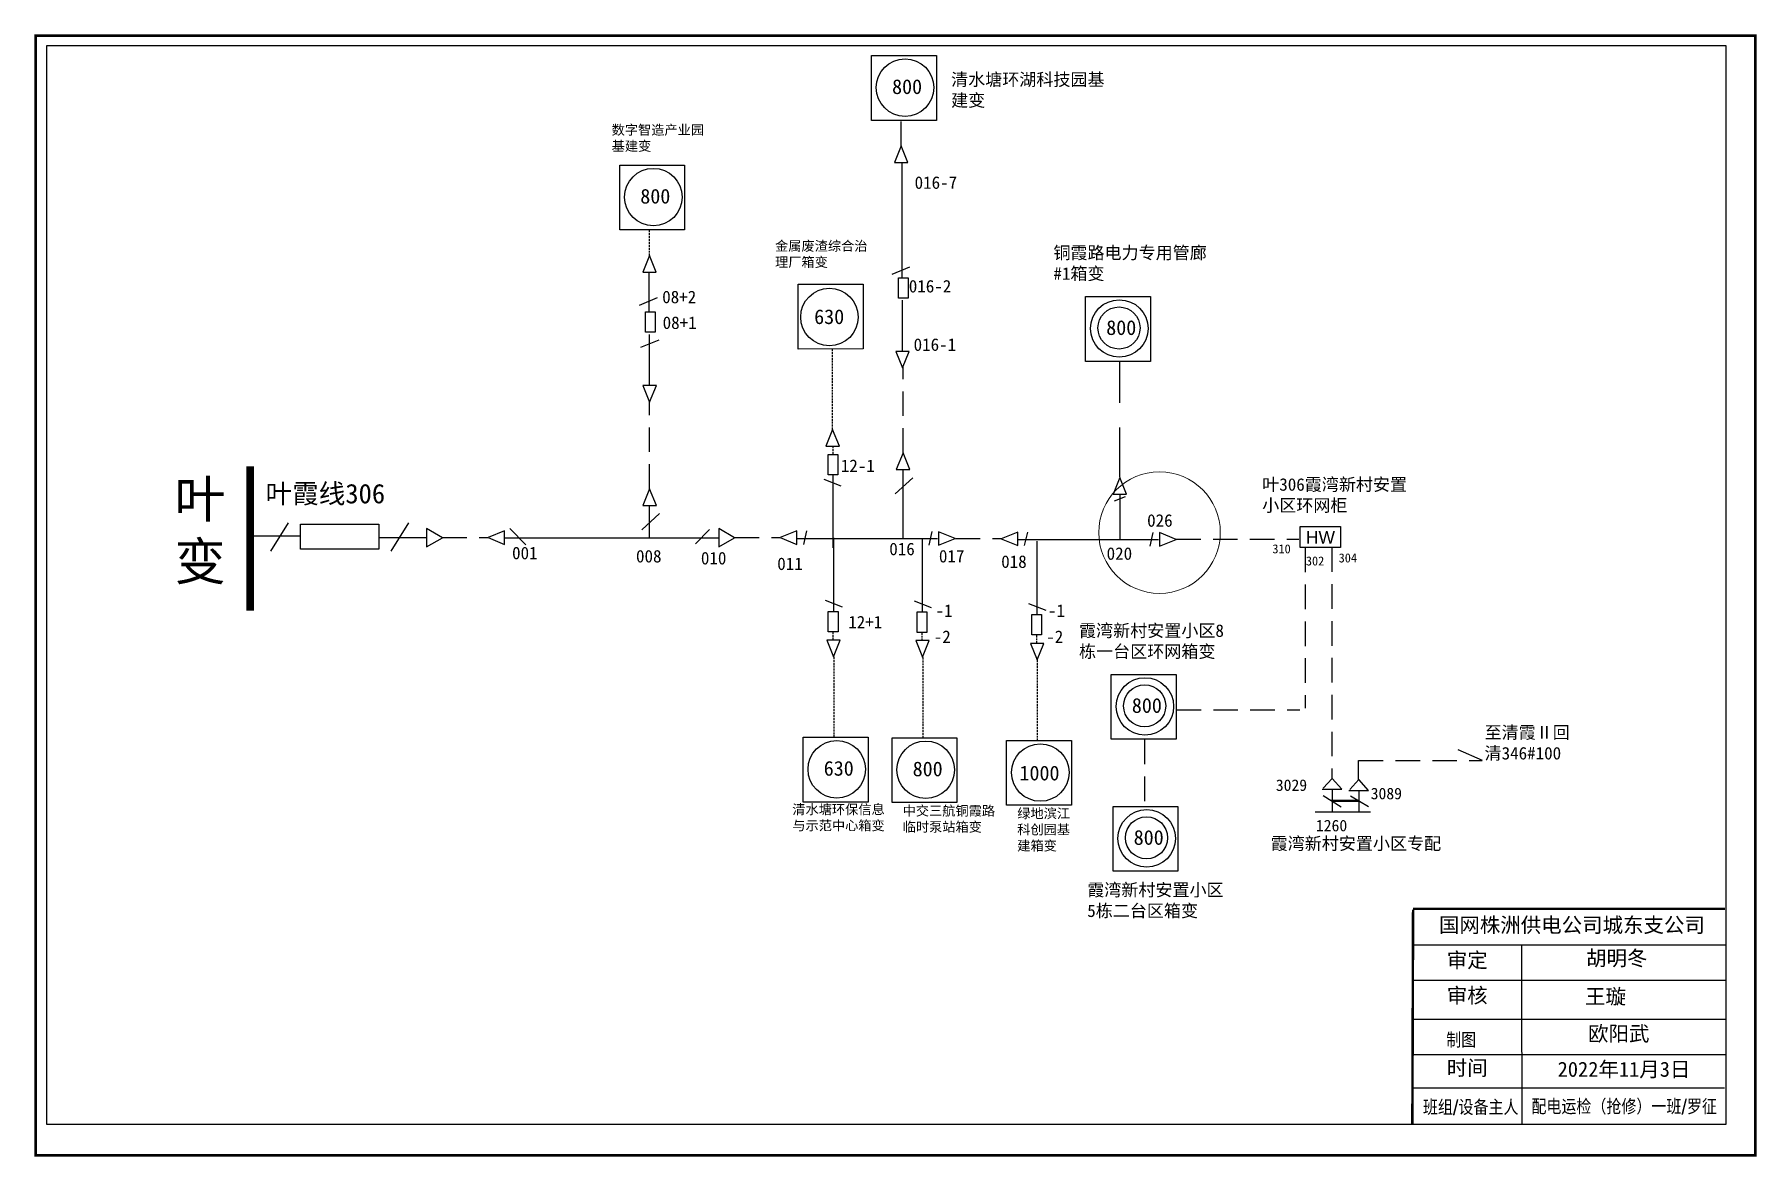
# Model space of a CAD drawing. Extents: x -533 to -188, y -30 to 194.
import ezdxf

# ---------------------------------------------------------------- set-up
doc = ezdxf.new("R2010")
doc.units = 0
doc.header["$LTSCALE"] = 0.774411
for name, pattern in [('DASHED', [19.05, 12.7, -6.35]), ('DASHED2', [9.525, 6.35, -3.175]), ('HIDDENX2', [0.75, 0.5, -0.25]), ('JIS_02_1.2', [2.5, 1.25, -1.25])]:
    doc.linetypes.add(name, pattern=pattern)
doc.layers.get('0').update_dxf_attribs({"linetype": 'CONTINUOUS'})
doc.layers.add('MiniCADViewLayer', color=7, linetype='CONTINUOUS')
doc.styles.add('hztxt_txtstyle_300.00_0_0300', font='', dxfattribs={"height": 300, "bigfont": 'hztxt.shx'})
doc.styles.get("Standard").update_dxf_attribs({"font": 'simkai_0.ttf', "height": 2.5})
doc.styles.add('STYLE1', font='simkai_0.ttf', dxfattribs={"height": 2.6})
doc.styles.add('字体', font='simkai_0.ttf', dxfattribs={"height": 2.5})
doc.styles.add('宋体_txtstyle_3.00_0_0', font='SIMSUN.TTC', dxfattribs={"height": 3})
doc.styles.add('宋体_txtstyle_300.00_0_0300', font='SIMSUN.TTC', dxfattribs={"height": 300})
doc.styles.add('楷体_GB2312_txtstyle_1.94_0_0', font='simkai_0.ttf', dxfattribs={"height": 1.936})
doc.styles.add('楷体_GB2312_txtstyle_2.50_0_0', font='simkai_0.ttf', dxfattribs={"height": 2.5})
doc.styles.get('hztxt_txtstyle_300.00_0_0300').set_extended_font_data('hztxt')

msp = doc.modelspace()

# ---------------------------------------------------------------- linework, layer by layer
at = {"linetype": 'Continuous'}
for p, q in [((-359.23, 172.18), (-360.59, 168.86)), ((-360.59, 168.86), (-357.88, 168.86)), ((-357.88, 168.86), (-359.23, 172.18)), ((-409.59, 150.26), (-410.94, 146.95)), ((-408.24, 146.95), (-409.59, 150.26)), ((-410.94, 146.95), (-408.24, 146.95)), ((-360.34, 131.08), (-358.99, 127.76)), ((-357.63, 131.08), (-360.34, 131.08)), ((-358.99, 127.76), (-357.63, 131.08)), ((-410.92, 124.25), (-409.57, 120.93)), ((-408.21, 124.25), (-410.92, 124.25)), ((-409.57, 120.93), (-408.21, 124.25)), ((-372.95, 115.43), (-374.3, 112.11)), ((-371.6, 112.11), (-372.95, 115.43)), ((-374.3, 112.11), (-371.6, 112.11)), ((-358.87, 110.78), (-360.22, 107.46)), ((-357.52, 107.46), (-358.87, 110.78)), ((-360.22, 107.46), (-357.52, 107.46)), ((-409.56, 103.59), (-410.91, 100.27)), ((-408.21, 100.27), (-409.56, 103.59)), ((-315.49, 105.85), (-316.84, 102.53)), ((-314.14, 102.53), (-315.49, 105.85)), ((-410.91, 100.27), (-408.21, 100.27)), ((-316.84, 102.53), (-314.14, 102.53)), ((-316.57, 101.18), (-314.36, 102.03)), ((-438.56, 95.19), (-441.88, 93.84)), ((-441.88, 93.84), (-438.56, 92.48)), ((-438.56, 92.48), (-438.56, 95.19)), ((-380.1, 95.19), (-383.42, 93.84)), ((-383.42, 93.84), (-380.1, 92.48)), ((-380.1, 92.48), (-380.1, 95.19)), ((-378.74, 92.46), (-378.13, 95.16)), ((-353.11, 95.04), (-353.72, 92.34)), ((-348.44, 93.66), (-351.76, 95.01)), ((-351.76, 95.01), (-351.76, 92.31)), ((-351.76, 92.31), (-348.44, 93.66)), ((-335.9, 94.95), (-339.22, 93.59)), ((-339.22, 93.59), (-335.9, 92.24)), ((-335.9, 92.24), (-335.9, 94.95)), ((-334.55, 92.22), (-333.93, 94.92)), ((-308.91, 94.85), (-309.53, 92.15)), ((-304.24, 93.47), (-307.56, 94.83)), ((-307.56, 94.83), (-307.56, 92.12)), ((-307.56, 92.12), (-304.24, 93.47)), ((-371.41, 73.33), (-374.11, 73.33)), ((-374.11, 73.33), (-372.76, 70.01)), ((-372.76, 70.01), (-371.41, 73.33)), ((-353.62, 73.22), (-356.32, 73.22)), ((-356.32, 73.22), (-354.97, 69.9)), ((-354.97, 69.9), (-353.62, 73.22)), ((-330.7, 72.68), (-333.4, 72.68)), ((-333.4, 72.68), (-332.05, 69.36)), ((-332.05, 69.36), (-330.7, 72.68))]:
    msp.add_line(p, q, dxfattribs=at)
at = {"linetype": 'HIDDENX2'}
for p, q in [((-409.59, 150.25), (-409.59, 155.37)), ((-372.99, 115.48), (-372.99, 131.44)), ((-372.82, 110.53), (-372.82, 112.2)), ((-372.89, 74.91), (-372.89, 73.24)), ((-355.1, 74.79), (-355.1, 73.13)), ((-332.18, 74.26), (-332.18, 72.59)), ((-372.72, 69.96), (-372.72, 54)), ((-354.93, 69.84), (-354.93, 53.89)), ((-332.01, 69.31), (-332.01, 53.35))]:
    msp.add_line(p, q, dxfattribs=at)
at = {"color": 0, "linetype": 'Continuous'}
for p, q in [((-357.59, 147.96), (-361.11, 146.47)), ((-408.06, 141.77), (-411.68, 140.29)), ((-407.72, 133.34), (-411.35, 131.85)), ((-356.91, 105.81), (-360.43, 102.59)), ((-481.84, 96.79), (-485.36, 91.13)), ((-457.81, 96.79), (-461.33, 91.13)), ((-407.6, 98.62), (-411.12, 95.4)), ((-488.86, 94.2), (-479.38, 94.2)), ((-463.51, 93.85), (-454.23, 93.87)), ((-380.05, 93.62), (-351.96, 93.64)), ((-335.83, 93.43), (-307.76, 93.46)), ((-256.8, 12.38), (-194.43, 12.38)), ((-235.15, 12.37), (-235.15, 5.27)), ((-256.8, 5.27), (-194.43, 5.27)), ((-235.15, 5.27), (-235.1, -23.6)), ((-256.8, -2.48), (-194.43, -2.48)), ((-256.8, -9.58), (-194.43, -9.58)), ((-256.91, -16.24), (-194.54, -16.24))]:
    msp.add_line(p, q, dxfattribs=at)
at = {"linetype": 'DASHED'}
msp.add_line((-315.48, 106.01), (-315.48, 128.97), dxfattribs=at)
for p, q in [((-371.25, 104.15), (-374.67, 105.45)), ((-372.83, 91.76), (-372.83, 106.38)), ((-315.46, 93.61), (-315.46, 102.45)), ((-438.54, 93.79), (-395.8, 93.79)), ((-437.49, 95.62), (-434.31, 92.4)), ((-397.58, 95.43), (-400.37, 92.58)), ((-372.8, 93.77), (-372.8, 79.16)), ((-355.01, 93.66), (-355.01, 79.05)), ((-332.09, 93.12), (-332.09, 78.51)), ((-374.46, 81.29), (-371.04, 79.99)), ((-356.67, 81.17), (-353.25, 79.88)), ((-333.75, 80.64), (-330.33, 79.34)), ((-276.46, 38.96), (-265.39, 38.96)), ((-273.32, 41.32), (-267.95, 41.32)), ((-272.99, 41.09), (-267.62, 41.09))]:
    msp.add_line(p, q)
at = {"color": 7, "linetype": 'DASHED2'}
for p, q in [((-451.04, 93.82), (-441.94, 93.82)), ((-392.58, 93.82), (-383.49, 93.82)), ((-348.38, 93.63), (-339.17, 93.63)), ((-304.23, 93.49), (-279.71, 93.49)), ((-310.57, 53.42), (-310.57, 40.05))]:
    msp.add_line(p, q, dxfattribs=at)
at = {"color": 0, "linetype": 'DASHED2'}
msp.add_line((-278.43, 91.81), (-278.43, 59.69), dxfattribs=at)
at = {"linetype": 'DASHED2'}
for p, q in [((-273.09, 91.88), (-273.09, 45.74)), ((-304.16, 59.39), (-279.48, 59.39)), ((-267.73, 45.42), (-267.73, 49.25)), ((-267.73, 49.25), (-243.05, 49.25))]:
    msp.add_line(p, q, dxfattribs=at)
at = {"color": 7, "ltscale": 2}
for p, q in [((-273.05, 43.5), (-273.05, 38.96)), ((-267.71, 43.26), (-267.71, 38.96))]:
    msp.add_line(p, q, dxfattribs=at)
at = {"color": 0, "linetype": 'Continuous', "const_width": 0.5}
msp.add_lwpolyline([(-532.36, 194.23), (-188.39, 194.23), (-188.39, -29.73), (-532.36, -29.73)], close=True, dxfattribs=at)
at = {"color": 0, "linetype": 'Continuous'}
for points in [[(-530.16, 192.28), (-194.28, 192.28), (-194.28, -23.6), (-530.16, -23.6)], [(-479.38, 96.54), (-463.69, 96.54), (-463.69, 91.53), (-479.38, 91.53)]]:
    msp.add_lwpolyline(points, close=True, dxfattribs=at)
at = {"color": 0, "linetype": 'Continuous', "lineweight": -2}
for points in [[(-365.18, 190.24), (-352.2, 190.25), (-352.2, 177.29), (-365.18, 177.29)], [(-415.54, 168.32), (-402.56, 168.33), (-402.56, 155.37), (-415.54, 155.37)], [(-366.86, 131.56), (-379.84, 131.55), (-379.84, 144.51), (-366.86, 144.51)], [(-322.34, 142.04), (-309.36, 142.05), (-309.36, 129.09), (-322.34, 129.09)], [(-317.21, 66.45), (-304.23, 66.46), (-304.23, 53.49), (-317.21, 53.49)], [(-378.85, 53.88), (-365.87, 53.89), (-365.87, 40.93), (-378.85, 40.93)], [(-361.06, 53.76), (-348.08, 53.77), (-348.08, 40.81), (-361.06, 40.81)], [(-338.14, 53.23), (-325.16, 53.24), (-325.16, 40.28), (-338.14, 40.28)], [(-316.85, 40.05), (-303.87, 40.06), (-303.87, 27.1), (-316.85, 27.1)]]:
    msp.add_lwpolyline(points, close=True, dxfattribs=at)
for points in [[(-359.78, 145.82), (-357.84, 145.82), (-357.84, 141.75), (-359.78, 141.75)], [(-410.36, 138.99), (-408.42, 138.99), (-408.42, 134.92), (-410.36, 134.92)], [(-371.89, 106.37), (-373.84, 106.37), (-373.84, 110.44), (-371.89, 110.44)], [(-373.82, 79.07), (-371.87, 79.07), (-371.87, 75), (-373.82, 75)], [(-356.02, 78.95), (-354.08, 78.95), (-354.08, 74.88), (-356.02, 74.88)], [(-333.11, 78.42), (-331.16, 78.42), (-331.16, 74.35), (-333.11, 74.35)]]:
    msp.add_lwpolyline(points, close=True)
at = {"color": 0, "linetype": 'Continuous'}
for points, const_width in [([(-489.47, 108.06), (-489.47, 79.23)], 1.5), ([(-256.84, 19.39), (-256.99, -23.6)], 0.5), ([(-256.84, 19.58), (-194.47, 19.58)], 0.5)]:
    msp.add_lwpolyline(points, dxfattribs=dict(at, const_width=const_width))
at = {"color": 7}
for points in [[(-451.01, 93.79), (-454.19, 95.63), (-454.19, 91.96)], [(-392.55, 93.79), (-395.73, 95.63), (-395.73, 91.96)]]:
    msp.add_lwpolyline(points, close=True, dxfattribs=at)
at = {"linetype": 'Continuous'}
msp.add_lwpolyline([(-279.45, 96.02), (-271.38, 96.02), (-271.38, 91.87), (-279.45, 91.87)], close=True, dxfattribs=at)
at = {"color": 7, "ltscale": 2}
for points in [[(-247.86, 51.42), (-243.01, 49.29)], [(-275.03, 43.5), (-271.07, 43.5), (-273.05, 45.66), (-274.85, 43.68)], [(-269.69, 43.26), (-265.73, 43.26), (-267.71, 45.42), (-269.51, 43.44)], [(-274.85, 42.24), (-271.25, 40)], [(-269.38, 42.2), (-265.78, 40.07)]]:
    msp.add_lwpolyline(points, dxfattribs=at)
at = {"color": 0, "linetype": 'Continuous', "lineweight": -2}
for centre in [(-358.46, 183.85), (-408.81, 161.94), (-373.59, 137.95), (-315.61, 135.66), (-310.49, 60.06), (-372.12, 47.49), (-354.33, 47.38), (-331.41, 46.84), (-310.12, 33.67)]:
    msp.add_circle(centre, 5.75, dxfattribs=at)
at = {"color": 7, "linetype": 'ByBlock'}
for centre in [(-315.66, 135.76), (-310.53, 60.17), (-310.16, 33.77)]:
    msp.add_circle(centre, 4.21, dxfattribs=at)
at = {"color": 12, "linetype": 'Continuous', "lineweight": 0, "ltscale": 0.96126, "true_color": 0xc00000}
msp.add_circle((-307.56, 94.83), 12.16, dxfattribs=at)
at = {"layer": 'MiniCADViewLayer', "color": 0, "linetype": 'DASHED2'}
for p, q in [((-359.23, 172.18), (-359.23, 177.31)), ((-358.87, 110.78), (-358.87, 128.14)), ((-409.56, 103.59), (-409.56, 120.94))]:
    msp.add_line(p, q, dxfattribs=at)
at = {"layer": 'MiniCADViewLayer', "color": 0, "linetype": 'Continuous'}
for p, q in [((-359.05, 163.32), (-359.05, 168.86)), ((-359.05, 145.96), (-359.05, 163.32)), ((-409.63, 139.14), (-409.63, 146.93)), ((-358.99, 131.08), (-358.99, 141.32)), ((-409.57, 124.25), (-409.57, 134.49)), ((-358.87, 93.64), (-358.87, 107.46)), ((-409.56, 93.79), (-409.56, 100.27))]:
    msp.add_line(p, q, dxfattribs=at)

# ---------------------------------------------------------------- texts
at = {"color": 7, "true_color": 0xffffff, "insert": (-349.25, 186.72), "char_height": 2.5, "width": 31.3033, "attachment_point": 1}
msp.add_mtext('清水塘环湖科技园基建变', dxfattribs=at)
at = {"color": 0, "lineweight": -2, "char_height": 2.942, "width": 11.2934, "attachment_point": 1, "style": 'STYLE1'}
for s, insert in [('800', (-361.06, 185.51)), ('800', (-411.42, 163.59)), ('630', (-376.64, 139.49)), ('800', (-318.22, 137.31)), ('800', (-313.1, 61.72)), ('630', (-374.73, 49.15)), ('800', (-356.94, 49.03)), ('1000', (-335.58, 48.21)), ('800', (-312.73, 35.32))]:
    msp.add_mtext(s, dxfattribs=dict(at, insert=insert))
at = {"color": 7, "linetype": 'JIS_02_1.2', "char_height": 1.936, "width": 20.1369, "attachment_point": 1, "style": '楷体_GB2312_txtstyle_1.94_0_0'}
for s, insert in [('{\\fSimSun|b1|i0|c134|p2;\\C256;数字智造产业园基建变}', (-417.15, 176.36)), ('{\\fSimSun|b1|i0|c134|p2;\\C256;清水塘环保信息与示范中心箱变}', (-381.01, 40.44))]:
    msp.add_mtext(s, dxfattribs=dict(at, insert=insert))
at = {"color": 0, "attachment_point": 1}
for s, insert, char_height, width in [('{\\fSimSun|b0|i0|c134|p2;016-7}', (-356.55, 166.1), 2.5, 8.2938), ('{\\fSimSun|b0|i0|c134|p2;016-2}', (-357.72, 145.37), 2.5, 8.2938), ('{\\fSimSun|b0|i0|c134|p2;016-1}', (-356.75, 133.69), 2.5, 12.0599), ('12-1', (-371.31, 109.45), 2.5, 12.0599), ('{\\C256;001}', (-437.07, 92), 2.5, 12.0599), ('{\\C256;010}', (-399.3, 90.97), 2.5, 12.0599), ('011', (-384.03, 89.85), 2.5, 12.0599), ('{\\fSimSun|b0|i0|c134|p2;016}', (-361.62, 92.81), 2.5, 12.0599), ('017', (-351.69, 91.36), 2.5, 12.0599), ('018', (-339.23, 90.28), 2.5, 12.0599), ('020', (-318.14, 91.89), 2.5, 12.0599), ('310', (-284.99, 92.48), 1.8, 4.8377), ('302', (-278.28, 90.06), 1.8, 4.8377), ('304', (-271.73, 90.67), 1.8, 4.8377), ('-1', (-352.36, 80.48), 2.5, 12.0599), ('-1', (-329.87, 80.48), 2.5, 12.0599), ('12+1', (-369.83, 78.18), 2.5, 12.0599), ('-2', (-352.72, 75.25), 2.5, 12.0599), ('-2', (-330.22, 75.25), 2.5, 12.0599)]:
    msp.add_mtext(s, dxfattribs=dict(at, insert=insert, char_height=char_height, width=width))
at = {"color": 0, "linetype": 'JIS_02_1.2', "char_height": 1.936, "attachment_point": 1}
for s, insert, width in [('{\\fSimSun|b1|i0|c134|p2;\\C256;金属废渣综合治理厂箱变}', (-384.47, 153.14), 20.1369), ('{\\fSimSun|b1|i0|c134|p2;\\C256;中交三航铜霞路临时泵站箱变}', (-358.94, 40.16), 20.1369), ('{\\fSimSun|b1|i0|c134|p2;\\C256;绿地滨江科创园基建箱变}', (-336.02, 39.63), 12.9313)]:
    msp.add_mtext(s, dxfattribs=dict(at, insert=insert, width=width))
at = {"color": 7, "attachment_point": 1}
for s, insert, char_height, width in [('{\\fSimSun|b0|i0|c134|p2;铜霞路电力专用管廊#1箱变}', (-328.79, 152.07), 2.5, 31.3033), ('{\\fSimSun|b0|i0|c134|p2;霞湾新村安置小区8栋一台区环网箱变}', (-323.66, 76.48), 2.5, 31.3033), ('3029', (-284.3, 45.46), 2.3, 28.405), ('3089', (-265.32, 43.79), 2.3, 28.405), ('1260', (-276.28, 37.38), 2.3, 28.405), ('{\\fSimSun|b0|i0|c134|p2;霞湾新村安置小区专配}', (-285.33, 33.89), 2.5, 37.8098), ('{\\fSimSun|b0|i0|c134|p2;霞湾新村安置小区5栋二台区箱变}', (-322.02, 24.61), 2.5, 27.4802)]:
    msp.add_mtext(s, dxfattribs=dict(at, insert=insert, char_height=char_height, width=width))
at = {"color": 7, "char_height": 2.5, "attachment_point": 1, "style": '楷体_GB2312_txtstyle_2.50_0_0'}
for s, insert, width in [('{\\fSimSun|b0|i0|c134|p2;08+2}', (-407.04, 143.22), 8.2938), ('{\\fSimSun|b0|i0|c134|p2;08+1}', (-406.95, 138.07), 12.0599), ('026', (-310.04, 98.51), 12.0599), ('{\\C256;008}', (-412.28, 91.36), 12.0599)]:
    msp.add_mtext(s, dxfattribs=dict(at, insert=insert, width=width))
at = {"color": 0, "linetype": 'Continuous', "attachment_point": 1, "style": 'STYLE1'}
for s, insert, char_height, width in [('叶变', (-504.59, 105.33), 7.5, 17.5872), ('{\\fSimSun|b0|i0|c134|p2;叶霞线}306', (-486.38, 104.58), 3.9, 34.5511)]:
    msp.add_mtext(s, dxfattribs=dict(at, insert=insert, char_height=char_height, width=width))
at = {"linetype": 'Continuous', "char_height": 2.5, "attachment_point": 1, "style": '字体'}
for s, insert, width in [('{\\fSimSun|b0|i0|c134|p2;叶306霞湾新村安置小区环网柜}', (-287.02, 105.71), 31.754), ('{\\fSimSun|b0|i0|c134|p2;至清霞Ⅱ回清346#100}', (-242.54, 56.12), 20.0022)]:
    msp.add_mtext(s, dxfattribs=dict(at, insert=insert, width=width))
at = {"color": 1, "linetype": 'Continuous', "insert": (-278.28, 95.15), "char_height": 3, "width": 17.027, "attachment_point": 1, "style": '字体'}
msp.add_mtext('{\\fArial|b0|i0|c0|p32;\\H0.8333x;\\C7;HW}', dxfattribs=at)
at = {"color": 7, "linetype": 'Continuous', "char_height": 3, "attachment_point": 1, "style": '宋体_txtstyle_3.00_0_0'}
for s, insert, width in [('国网株洲供电公司城东支公司', (-251.67, 17.84), 58.0471), ('胡明冬', (-222.24, 11.21), 23.4615), ('王璇', (-222.44, 3.54), 23.4615), ('欧阳武', (-221.84, -3.89), 23.4615)]:
    msp.add_mtext(s, dxfattribs=dict(at, insert=insert, width=width))
at = {"color": 7, "linetype": 'Continuous', "true_color": 0xffffff, "char_height": 3, "width": 23.4615, "attachment_point": 1, "style": '字体'}
for s, insert in [('审定', (-250.1, 10.82)), ('审核', (-250.1, 3.75)), ('时间', (-250.1, -10.75))]:
    msp.add_mtext(s, dxfattribs=dict(at, insert=insert))
at = {"color": 7, "linetype": 'Continuous', "lineweight": 0, "ltscale": 0.534034, "char_height": 3, "attachment_point": 1}
for s, insert, style in [('制图', (-250.22, -5.21), 'hztxt_txtstyle_300.00_0_0300'), ('2022年11月3日', (-227.93, -11.02), '宋体_txtstyle_300.00_0_0300')]:
    msp.add_mtext(s, dxfattribs=dict(at, insert=insert, style=style))
at = {"color": 7, "linetype": 'Continuous', "lineweight": 0, "ltscale": 0.457848, "char_height": 3, "attachment_point": 1, "style": 'hztxt_txtstyle_300.00_0_0300'}
for s, insert in [('班组/设备主人', (-254.88, -18.68)), ('配电运检（抢修）一班/罗征', (-233.17, -18.54))]:
    msp.add_mtext(s, dxfattribs=dict(at, insert=insert))

doc.saveas('drawing.dxf')
